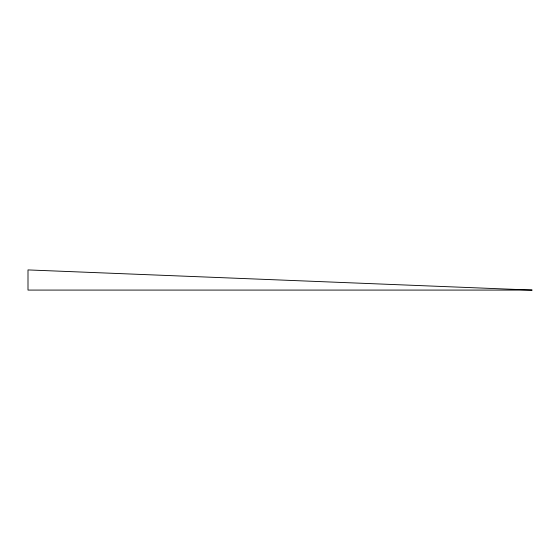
<?xml version="1.0" encoding="UTF-8"?>
<svg xmlns="http://www.w3.org/2000/svg" width="560" height="560" viewBox="0 0 560 560"><rect width="100%" height="100%" fill="white"/><g stroke="black" fill="none" stroke-linecap="round" stroke-linejoin="round"><path stroke-width="0.84" d="M532 290.08L28 290.08L28 269.92L532 290.08"/></g></svg>
